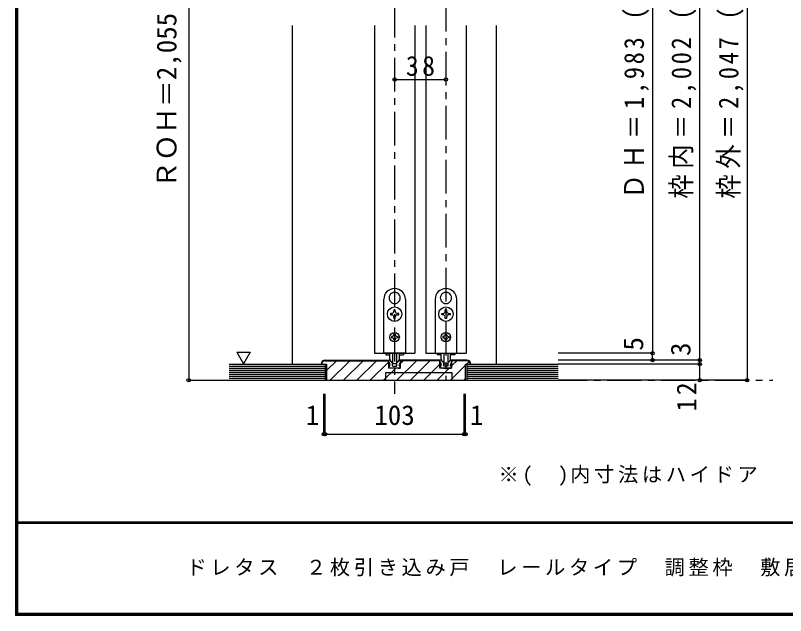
# Model space of a CAD drawing. Units: millimetres at full size, sheet at 1:5. Extents: x -973 to 977, y -718 to 696.
# Drawn here: x -973 to -403, y -701 to -256 of the extents above; entities that cross this region are included whole.
import ezdxf
from ezdxf.enums import TextEntityAlignment as Align

# ---------------------------------------------------------------- set-up
doc = ezdxf.new("R2010")
doc.units = ezdxf.units.MM
doc.header["$LTSCALE"] = 5
doc.header["$PDMODE"] = 32
doc.header["$PDSIZE"] = 2.5
doc.linetypes.add('CHAIN1', pattern=[8, 5, -1, 1, -1])
doc.linetypes.add('DASHED1', pattern=[1.8, 1.2, -0.6])
for name, color, linetype in [('0-1_通り芯', 4, 'CHAIN1'), ('0-3_仕上げ', 2, 'Continuous'), ('0-4_枠', 3, 'Continuous'), ('0-6_扉', 6, 'Continuous'), ('0-7_金物', 7, 'Continuous'), ('0-A_文字', 7, 'Continuous'), ('0-B_寸法', 7, 'Continuous'), ('0-C_ハッチ', 4, 'DASHED1'), ('F-1_枠', 7, 'Continuous')]:
    doc.layers.add(name, color=color, linetype=linetype)
doc.styles.add('ＭＳ ゴシック', font='')
doc.styles.get('ＭＳ ゴシック').set_extended_font_data('MS Gothic')

msp = doc.modelspace()

# ---------------------------------------------------------------- linework, layer by layer
at = {"layer": '0-1_通り芯'}
for p, q in [((-692.525, 32.5), (-692.525, -536.5)), ((-654.525, -43.151), (-654.525, -526.5)), ((-815.025, -526.5), (-412.525, -526.5))]:
    msp.add_line(p, q, dxfattribs=at)
at = {"layer": '0-3_仕上げ'}
for p, q in [((-815.025, -514.5), (-744.025, -514.5)), ((-744.025, -514.5), (-744.025, -526.5)), ((-639.025, -514.5), (-639.025, -526.5)), ((-639.025, -514.5), (-571.525, -514.5)), ((-815.025, -526.5), (-571.525, -526.5))]:
    msp.add_line(p, q, dxfattribs=at)
at = {"layer": '0-3_仕上げ', "color": 7}
for p, q in [((-815.025, -516), (-744.025, -516)), ((-815.025, -517.5), (-744.025, -517.5)), ((-815.025, -519), (-744.025, -519)), ((-639.025, -516), (-571.525, -516)), ((-639.025, -517.5), (-571.525, -517.5)), ((-639.025, -519), (-571.525, -519)), ((-815.025, -520.5), (-744.025, -520.5)), ((-815.025, -522), (-744.025, -522)), ((-815.025, -523.5), (-744.025, -523.5)), ((-639.025, -520.5), (-571.525, -520.5)), ((-639.025, -522), (-571.525, -522)), ((-639.025, -523.5), (-571.525, -523.5)), ((-815.025, -525), (-744.025, -525)), ((-639.025, -525), (-571.525, -525))]:
    msp.add_line(p, q, dxfattribs=at)
at = {"layer": '0-4_枠', "color": 4}
for p, q in [((-768.025, -514.5), (-768.025, -263.651)), ((-617.025, -514.5), (-617.025, -263.651))]:
    msp.add_line(p, q, dxfattribs=at)
at = {"layer": '0-4_枠'}
for p, q in [((-744.025, -511.5), (-696.925, -511.5)), ((-744.025, -512), (-696.925, -512)), ((-696.925, -517.5), (-696.925, -511.5)), ((-688.125, -517.5), (-688.125, -511.5)), ((-658.925, -512), (-688.125, -512)), ((-639.025, -511.5), (-650.125, -511.5)), ((-650.125, -517.5), (-650.125, -511.5)), ((-639.025, -512), (-650.125, -512)), ((-747.025, -514.5), (-743.025, -514.5)), ((-743.025, -514.5), (-743.025, -526.5)), ((-688.125, -517.5), (-696.925, -517.5)), ((-650.125, -517.5), (-658.925, -517.5)), ((-699.025, -520.8), (-650.025, -520.8)), ((-699.025, -526.5), (-699.025, -520.8)), ((-650.025, -526.5), (-650.025, -520.8))]:
    msp.add_line(p, q, dxfattribs=at)
for points in [[(-658.925, -517.5), (-658.925, -511.5), (-688.125, -511.5)], [(-743.025, -526.5), (-640.025, -526.5), (-640.025, -514.5), (-636.025, -514.5)]]:
    msp.add_lwpolyline(points, dxfattribs=at)
for centre, radius, start, end in [((-744.025, -514.5), 3, 90, 180), ((-744.025, -514.5), 2.5, 90, 180), ((-639.025, -514.5), 3, 0, 90), ((-639.025, -514.5), 2.5, 0, 90)]:
    msp.add_arc(centre, radius, start, end, dxfattribs=at)
at = {"layer": '0-6_扉'}
for p, q in [((-707.525, -263.651), (-707.525, -506.5)), ((-677.525, -263.651), (-677.525, -506.5)), ((-669.525, -263.651), (-669.525, -506.5)), ((-639.525, -263.651), (-639.525, -506.5)), ((-707.525, -506.5), (-677.525, -506.5)), ((-669.525, -506.5), (-639.525, -506.5))]:
    msp.add_line(p, q, dxfattribs=at)
at = {"layer": '0-7_金物'}
for p, q in [((-692.624, -461.351), (-692.525, -461.45)), ((-692.426, -461.351), (-692.525, -461.45)), ((-654.624, -461.351), (-654.525, -461.45)), ((-654.426, -461.351), (-654.525, -461.45)), ((-696.167, -467.489), (-696.032, -467.525)), ((-696.069, -467.66), (-696.032, -467.525)), ((-688.883, -467.489), (-689.018, -467.525)), ((-688.981, -467.66), (-689.018, -467.525)), ((-658.167, -467.489), (-658.032, -467.525)), ((-658.069, -467.66), (-658.032, -467.525)), ((-650.883, -467.489), (-651.018, -467.525)), ((-650.981, -467.66), (-651.018, -467.525)), ((-695.675, -477), (-695.675, -478)), ((-694.725, -477), (-695.675, -477)), ((-695.675, -478), (-694.725, -478)), ((-692.025, -475.3), (-692.025, -474.35)), ((-655.025, -475.3), (-655.025, -474.35)), ((-652.325, -477), (-651.375, -477)), ((-651.375, -478), (-652.325, -478)), ((-651.375, -477), (-651.375, -478)), ((-693.025, -479.7), (-693.025, -480.65)), ((-693.025, -480.65), (-692.025, -480.65)), ((-692.025, -480.65), (-692.025, -479.7)), ((-655.025, -480.65), (-655.025, -479.7)), ((-654.025, -480.65), (-655.025, -480.65)), ((-654.025, -479.7), (-654.025, -480.65)), ((-694.925, -494), (-694.925, -495)), ((-694.325, -494), (-694.925, -494)), ((-694.925, -495), (-694.325, -495)), ((-693.025, -492.1), (-693.025, -492.7)), ((-693.025, -492.1), (-692.025, -492.1)), ((-692.025, -492.1), (-692.025, -492.7)), ((-690.725, -494), (-690.125, -494)), ((-690.125, -495), (-690.725, -495)), ((-690.125, -494), (-690.125, -495)), ((-656.925, -494), (-656.925, -495)), ((-656.325, -494), (-656.925, -494)), ((-656.925, -495), (-656.325, -495)), ((-654.025, -492.1), (-655.025, -492.1)), ((-655.025, -492.1), (-655.025, -492.7)), ((-654.025, -492.1), (-654.025, -492.7)), ((-652.725, -494), (-652.125, -494)), ((-652.125, -495), (-652.725, -495)), ((-652.125, -494), (-652.125, -495)), ((-693.025, -496.3), (-693.025, -496.9)), ((-692.025, -496.9), (-693.025, -496.9)), ((-692.025, -496.3), (-692.025, -496.9)), ((-655.025, -496.3), (-655.025, -496.9)), ((-655.025, -496.9), (-654.025, -496.9)), ((-654.025, -496.3), (-654.025, -496.9)), ((-699.125, -506.5), (-699.125, -507.7)), ((-696.025, -510.921), (-696.025, -506.5)), ((-694.025, -506.5), (-694.025, -514.121)), ((-691.025, -506.5), (-691.025, -514.121)), ((-689.025, -510.921), (-689.025, -506.5)), ((-685.925, -506.5), (-685.925, -507.7)), ((-661.125, -506.5), (-661.125, -507.7)), ((-658.025, -510.921), (-658.025, -506.5)), ((-656.025, -506.5), (-656.025, -514.121)), ((-653.025, -506.5), (-653.025, -514.121)), ((-651.025, -510.921), (-651.025, -506.5)), ((-647.925, -506.5), (-647.925, -507.7)), ((-699.125, -507.7), (-695.993, -507.7)), ((-694.863, -512.912), (-696.128, -511.646)), ((-694.651, -513), (-694.325, -513)), ((-694.125, -515.7), (-694.125, -513.2)), ((-690.925, -515.7), (-690.925, -513.2)), ((-690.399, -513), (-690.725, -513)), ((-690.187, -512.912), (-688.921, -511.646)), ((-689.057, -507.7), (-685.925, -507.7)), ((-688.025, -511.5), (-688.568, -511.5)), ((-688.025, -512.5), (-688.025, -511.5)), ((-657.993, -507.7), (-661.125, -507.7)), ((-659.025, -511.5), (-658.482, -511.5)), ((-659.025, -512.5), (-659.025, -511.5)), ((-656.863, -512.912), (-658.128, -511.646)), ((-656.651, -513), (-656.325, -513)), ((-656.125, -515.7), (-656.125, -513.2)), ((-652.925, -515.7), (-652.925, -513.2)), ((-652.399, -513), (-652.725, -513)), ((-652.187, -512.912), (-650.921, -511.646)), ((-647.925, -507.7), (-651.057, -507.7)), ((-696.025, -516), (-696.625, -516)), ((-696.025, -516), (-696.025, -514.736)), ((-690.225, -517.5), (-694.825, -517.5)), ((-693.825, -516), (-692.825, -516)), ((-691.325, -514.421), (-693.725, -514.421)), ((-692.825, -516), (-692.525, -516.3)), ((-692.525, -516.3), (-692.225, -516)), ((-692.225, -516), (-691.225, -516)), ((-690.025, -517.3), (-690.225, -517.5)), ((-689.825, -517.5), (-690.025, -517.3)), ((-689.825, -517.5), (-688.725, -517.5)), ((-689.025, -516), (-689.025, -514.736)), ((-689.025, -516), (-688.425, -516)), ((-688.725, -517.5), (-688.239, -516.274)), ((-658.325, -517.5), (-658.811, -516.274)), ((-658.025, -516), (-658.625, -516)), ((-657.225, -517.5), (-658.325, -517.5)), ((-658.025, -516), (-658.025, -514.736)), ((-657.225, -517.5), (-657.025, -517.3)), ((-657.025, -517.3), (-656.825, -517.5)), ((-656.825, -517.5), (-652.225, -517.5)), ((-654.825, -516), (-655.825, -516)), ((-655.725, -514.421), (-653.325, -514.421)), ((-654.525, -516.3), (-654.825, -516)), ((-654.225, -516), (-654.525, -516.3)), ((-653.225, -516), (-654.225, -516)), ((-651.025, -516), (-651.025, -514.736)), ((-651.025, -516), (-650.425, -516))]:
    msp.add_line(p, q, dxfattribs=at)
for points in [[(-684.525, -466.5), (-684.525, -506.5), (-700.525, -506.5), (-700.525, -466.5)], [(-662.525, -466.5), (-662.525, -506.5), (-646.525, -506.5), (-646.525, -466.5)], [(-692.025, -474.35), (-693.025, -474.35), (-693.025, -475.3)], [(-690.325, -478), (-689.375, -478), (-689.375, -477), (-690.325, -477)], [(-656.725, -478), (-657.675, -478), (-657.675, -477), (-656.725, -477)], [(-655.025, -474.35), (-654.025, -474.35), (-654.025, -475.3)], [(-697.025, -512.5), (-697.025, -511.5), (-696.482, -511.5)], [(-650.025, -512.5), (-650.025, -511.5), (-650.568, -511.5)], [(-695.225, -517.5), (-696.325, -517.5), (-696.811, -516.274)], [(-695.225, -517.5), (-695.025, -517.3), (-694.825, -517.5)], [(-651.825, -517.5), (-652.025, -517.3), (-652.225, -517.5)], [(-651.825, -517.5), (-650.725, -517.5), (-650.239, -516.274)]]:
    msp.add_lwpolyline(points, dxfattribs=at)
for centre, radius in [((-692.525, -477.5), 5.35), ((-654.525, -477.5), 5.35), ((-692.525, -494.5), 3.5), ((-654.525, -494.5), 3.5)]:
    msp.add_circle(centre, radius, dxfattribs=at)
for centre, radius, start, end in [((-692.525, -466.5), 8, 0, 180), ((-692.525, -465.5), 4.15, 91.3645, 208.6355), ((-692.525, -465.5), 4.15, 331.3645, 88.6355), ((-654.525, -466.5), 8, 0, 180), ((-654.525, -465.5), 4.15, 91.3645, 208.6355), ((-654.525, -465.5), 4.15, 331.3645, 88.6355), ((-692.525, -465.5), 4.15, 211.3645, 328.6355), ((-654.525, -465.5), 4.15, 211.3645, 328.6355), ((-694.725, -475.3), 1.7, 270, 0), ((-694.725, -479.7), 1.7, 0, 90), ((-690.325, -475.3), 1.7, 180, 270), ((-690.325, -479.7), 1.7, 90, 180), ((-656.725, -475.3), 1.7, 270, 0), ((-656.725, -479.7), 1.7, 0, 90), ((-652.325, -475.3), 1.7, 180, 270), ((-652.325, -479.7), 1.7, 90, 180), ((-694.325, -492.7), 1.3, 270, 0), ((-694.325, -496.3), 1.3, 0, 90), ((-690.725, -492.7), 1.3, 180, 270), ((-690.725, -496.3), 1.3, 90, 180), ((-656.325, -492.7), 1.3, 270, 0), ((-656.325, -496.3), 1.3, 0, 90), ((-652.725, -492.7), 1.3, 180, 270), ((-652.725, -496.3), 1.3, 90, 180), ((-699.025, -514.736), 3, 0, 48.19), ((-696.482, -512), 0.5, 45, 90), ((-694.025, -510.921), 2, 180, 264.78409), ((-694.651, -512.7), 0.3, 225, 270), ((-694.325, -513.2), 0.2, 0, 90), ((-694.225, -513.112), 0.2, 0, 84.78409), ((-690.825, -513.112), 0.2, 95.21591, 180), ((-690.725, -513.2), 0.2, 90, 180), ((-691.025, -510.921), 2, 275.21591, 0), ((-690.399, -512.7), 0.3, 270, 315), ((-686.025, -514.736), 3, 131.81, 180), ((-688.568, -512), 0.5, 90, 135), ((-661.025, -514.736), 3, 0, 48.19), ((-658.482, -512), 0.5, 45, 90), ((-656.025, -510.921), 2, 180, 264.78409), ((-656.651, -512.7), 0.3, 225, 270), ((-656.325, -513.2), 0.2, 360, 90), ((-656.225, -513.112), 0.2, 0, 84.78409), ((-652.825, -513.112), 0.2, 95.21591, 180), ((-652.725, -513.2), 0.2, 90, 180), ((-653.025, -510.921), 2, 275.21591, 0), ((-652.399, -512.7), 0.3, 270, 315), ((-648.025, -514.736), 3, 131.81, 180), ((-650.568, -512), 0.5, 90, 135), ((-696.625, -516.2), 0.2, 90, 201.616), ((-693.825, -515.7), 0.3, 180, 270), ((-693.725, -514.121), 0.3, 180, 270), ((-691.325, -514.121), 0.3, 270, 0), ((-691.225, -515.7), 0.3, 270, 0), ((-688.425, -516.2), 0.2, 338.384, 90), ((-658.625, -516.2), 0.2, 90, 201.616), ((-655.825, -515.7), 0.3, 180, 270), ((-655.725, -514.121), 0.3, 180, 270), ((-653.325, -514.121), 0.3, 270, 0), ((-653.225, -515.7), 0.3, 270, 360), ((-650.425, -516.2), 0.2, 338.384, 90)]:
    msp.add_arc(centre, radius, start, end, dxfattribs=at)
at = {"layer": '0-A_文字'}
msp.add_line((-809.46, -505.686), (-804.46, -514.347), dxfattribs=at)
msp.add_lwpolyline([(-809.46, -505.686), (-799.46, -505.686), (-804.46, -514.347)], dxfattribs=at)
at = {"layer": '0-B_寸法', "color": 4}
for p, q in [((-845.025, -21.151), (-845.025, -526.5)), ((-466.525, -511.5), (-466.525, -29.151)), ((-431.525, -29.151), (-431.525, -526.5)), ((-501.525, -59.151), (-501.525, -506.5)), ((-692.525, -303.651), (-654.525, -303.651)), ((-501.525, -506.5), (-571.525, -506.5)), ((-501.525, -511.5), (-501.525, -506.5)), ((-466.525, -511.5), (-571.525, -511.5)), ((-501.525, -511.5), (-571.525, -511.5)), ((-466.525, -514.5), (-466.525, -511.5)), ((-466.525, -514.5), (-571.525, -514.5)), ((-466.525, -526.5), (-466.525, -514.5)), ((-845.025, -526.5), (-815.025, -526.5)), ((-431.525, -526.5), (-571.525, -526.5)), ((-745.025, -566.5), (-745.025, -536.5)), ((-744.025, -566.5), (-744.025, -536.5)), ((-641.025, -566.5), (-641.025, -536.5)), ((-640.025, -566.5), (-640.025, -536.5)), ((-745.025, -566.5), (-744.025, -566.5)), ((-744.025, -566.5), (-641.025, -566.5)), ((-641.025, -566.5), (-640.025, -566.5))]:
    msp.add_line(p, q, dxfattribs=at)
at = {"layer": '0-B_寸法'}
for p in [(-692.525, -303.651), (-654.525, -303.651), (-501.525, -506.5), (-501.525, -511.5), (-466.525, -511.5), (-466.525, -514.5), (-845.025, -526.5), (-466.525, -526.5), (-431.525, -526.5), (-745.025, -566.5), (-744.025, -566.5), (-641.025, -566.5), (-640.025, -566.5)]:
    msp.add_point(p, dxfattribs=at)
at = {"layer": '0-C_ハッチ', "linetype": 'Continuous'}
for p, q in [((-743.025, -519.357), (-735.668, -512)), ((-740.268, -526.5), (-725.768, -512)), ((-730.369, -526.5), (-715.869, -512)), ((-720.469, -526.5), (-705.969, -512)), ((-710.57, -526.5), (-696.925, -512.855)), ((-690.771, -526.5), (-676.271, -512)), ((-688.125, -513.954), (-686.17, -512)), ((-680.871, -526.5), (-666.371, -512)), ((-650.125, -515.552), (-646.572, -512)), ((-639.173, -514.5), (-637.333, -512.66)), ((-700.67, -526.5), (-691.67, -517.5)), ((-670.972, -526.5), (-658.925, -514.453)), ((-661.072, -526.5), (-652.072, -517.5)), ((-651.173, -526.5), (-640.025, -515.352)), ((-641.273, -526.5), (-640.025, -525.251))]:
    msp.add_line(p, q, dxfattribs=at)
at = {"layer": 'F-1_枠', "color": 6}
for p, q in [((-973.347, 695.833), (-973.347, -700.833)), ((-972.514, 695.833), (-972.514, -700.833)), ((-971.68, 695.833), (-971.68, -700.833)), ((976.653, -631.667), (-973.347, -631.667)), ((976.653, -632.5), (-973.347, -632.5)), ((976.653, -699.167), (-973.347, -699.167)), ((976.653, -700), (-973.347, -700)), ((976.653, -700.833), (-973.347, -700.833))]:
    msp.add_line(p, q, dxfattribs=at)

# ---------------------------------------------------------------- texts
at = {"layer": '0-A_文字', "insert": (-615.586, -604.63), "char_height": 11, "attachment_point": 7, "style": 'ＭＳ ゴシック'}
msp.add_mtext('\\T1.18;※(\u3000)内寸法はハイドア', dxfattribs=at)
at = {"layer": '0-B_寸法', "style": 'ＭＳ ゴシック'}
for s, p in [('ＲＯＨ＝2,055（2,255)', (-849.666, -384.151)), ('5', (-504.025, -504.5)), ('3', (-469.025, -508.5))]:
    msp.add_text(s, height=14.66, rotation=90, dxfattribs=at).set_placement(p, align=Align.BOTTOM_LEFT)
for s, p in [('1', (-758.325, -564)), ('103', (-707.525, -564)), ('1', (-636.725, -564))]:
    msp.add_text(s, height=14.66, dxfattribs=at).set_placement(p, align=Align.BOTTOM_LEFT)
at = {"layer": '0-B_寸法', "char_height": 14.66, "attachment_point": 7, "rotation": 90, "style": 'ＭＳ ゴシック'}
for s, insert in [('\\T1.23;\\W0.9;ＤＨ＝1,983\\~(2,183)', (-504.025, -391.901)), ('\\T1.23;\\W0.9;枠内＝2,002\\~(2,202)', (-469.025, -391.901)), ('\\T1.23;\\W0.9;枠外＝2,047\\~(2,247)', (-434.025, -391.901)), ('\\T1.27;\\W0.95;12', (-469.025, -549.544))]:
    msp.add_mtext(s, dxfattribs=dict(at, insert=insert))
at = {"layer": '0-B_寸法', "insert": (-684.15, -301.151), "char_height": 14.66, "attachment_point": 7, "style": 'ＭＳ ゴシック'}
msp.add_mtext('\\T1.27;\\W0.95;38', dxfattribs=at)
at = {"layer": 'F-1_枠', "insert": (-846.68, -673.333), "char_height": 11, "attachment_point": 7, "style": 'ＭＳ ゴシック'}
msp.add_mtext('\\T1.18;ドレタス\u3000２枚引き込み戸\u3000レールタイプ\u3000調整枠\u3000敷居Q型／床直付けレール\u3000枠外W2,427', dxfattribs=at)

doc.saveas('drawing.dxf')
